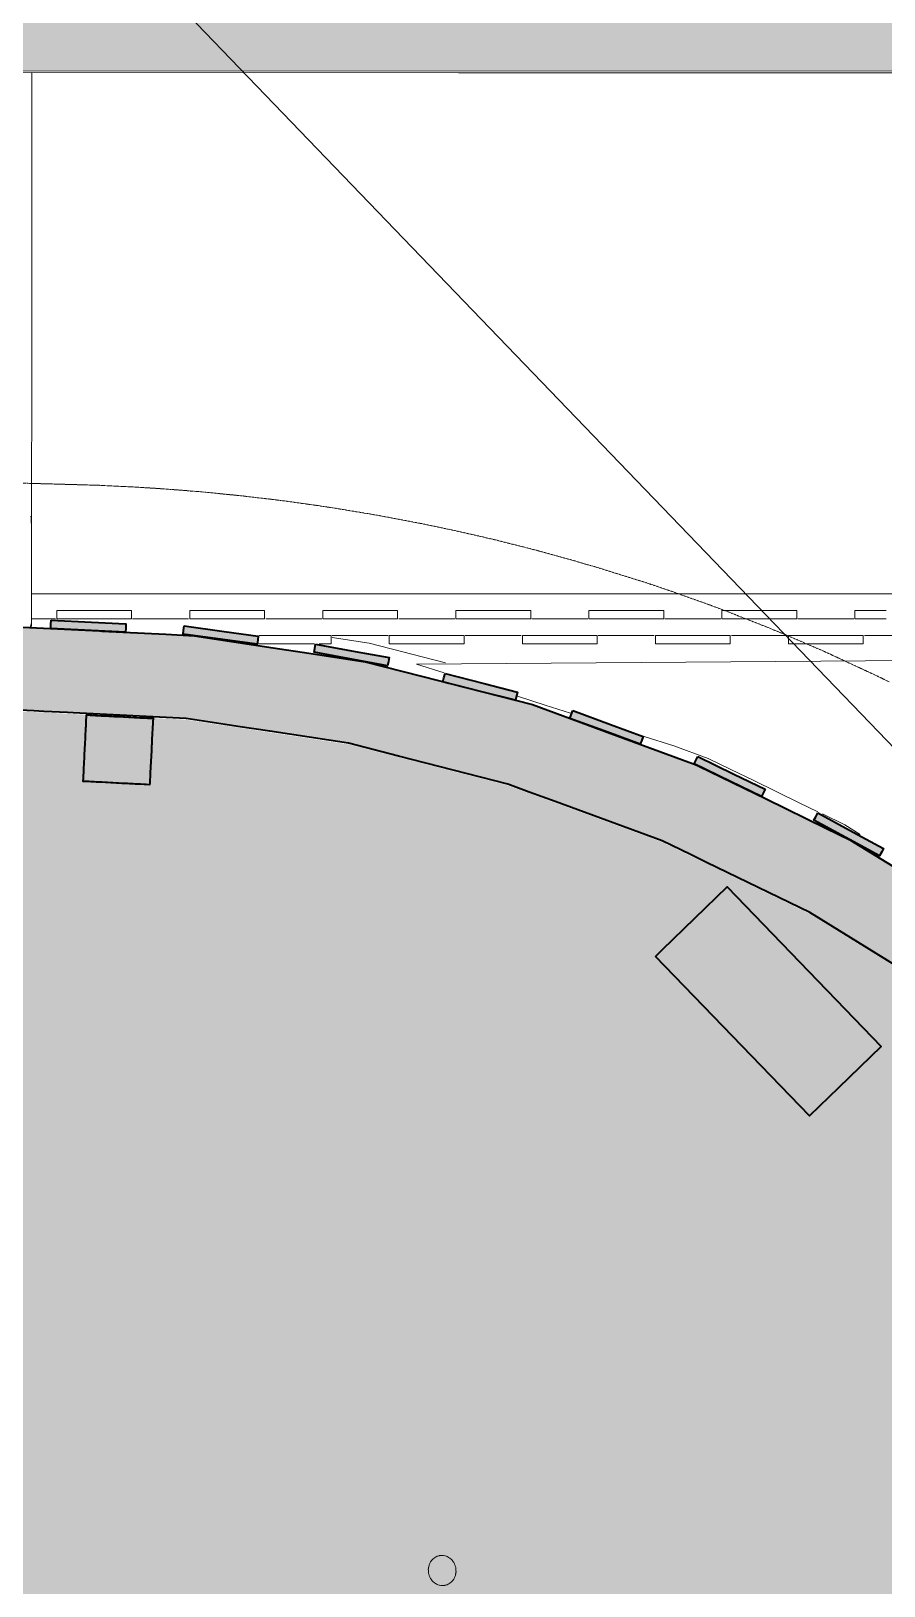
# Model space of a CAD drawing. Header units: millimetres. Extents: x -100577 to 287200, y -212120 to 238461.
# Drawn here: x 61697 to 63235, y 54176 to 56981 of the extents above; entities that cross this region are included whole.
import ezdxf

# ---------------------------------------------------------------- set-up
doc = ezdxf.new("R2010")
doc.units = ezdxf.units.MM
doc.linetypes.add('PHANTOM', pattern=[6.35, 3.175, -0.635, 0.635, -0.635, 0.635, -0.635])
for name, color, linetype, lineweight in [('01_切断（構造・壁）', 7, 'Continuous', 35), ('02_切断（家具）', 8, 'Continuous', 18), ('06_部屋の色', 8, 'Continuous', 0), ('10_見えがかり', 7, 'Continuous', 13), ('20_上部（屋根の外形・梁）', 8, 'PHANTOM', 9), ('30_敷地・外構', 8, 'Continuous', 9), ('50_寸法', 3, 'Continuous', 9)]:
    doc.layers.add(name, color=color, linetype=linetype, lineweight=lineweight)

msp = doc.modelspace()

# ---------------------------------------------------------------- hatches: boundary and pattern name
at = {"layer": '01_切断（構造・壁）'}
for points in [[(63553.2, 55271.1), (63681.7, 55172.7), (63686.4, 55169.1), (63712.7, 55144.4), (63844.8, 55020.4), (63913.4, 54955.9), (64368.6, 54483.3), (64945.6, 53884.2), (64974.5, 53854.1), (65033.2, 53793.2), (65403, 53409.2), (66765, 51994.9), (66833.8, 51923.5), (67049.1, 51699.9), (67258.3, 51482.7), (67259, 51481.9), (67259.4, 51481.5), (67308, 51431.1), (67308, 51431.1), (67308, 51431.1), (67313.1, 51425.8), (67373.9, 51362.7), (67437.6, 51296.5), (67437.6, 51296.5), (67444.8, 51289.1), (68301.2, 52101.8), (68855.9, 52628.2), (69055.2, 52817.4), (69542.1, 53279.4), (69624.5, 53357.6), (69691.5, 53419.4), (69707.9, 53434.5), (70717.6, 54365), (70960, 54588.4), (70962.5, 54590.7), (70965.9, 54593.9), (71564.8, 55145.8), (71834.2, 55394.1), (71874.1, 55350.7), (71935.9, 55283.8), (71548.5, 54926.8), (71067.9, 54483.9), (71061.9, 54478.3), (71061.9, 54478.3), (71061.9, 54478.3), (69809.7, 53324.4), (69793.5, 53309.4), (69726.9, 53248.1), (69690.8, 53213.8), (69645.1, 53170.4), (68959, 52519.3), (68602.8, 52181.3), (68404.6, 51993.2), (67548.8, 51181), (66968.7, 50614.1), (66704.9, 50356.3), (66553.8, 50208.7), (65401.1, 49082.2), (65286.2, 48966.6), (65213.2, 48893.2), (65162.6, 48842.3), (65119.3, 48798.7), (65111.9, 48806.1), (65048.4, 48869.2), (65013, 48904.4), (65107.1, 48999.2), (65206, 49098.7), (65295.4, 49188.7), (66534.5, 50399.5), (66600.2, 50463.7), (67337.5, 51184.2), (67205.2, 51321.6), (67057.4, 51475.1), (66956.7, 51579.6), (66896.3, 51521), (66884.3, 51509.3), (66848.1, 51474.1), (66773.7, 51551.2), (66743.9, 51582), (66775, 51612.2), (66829.7, 51665.4), (66834.3, 51669.9), (66852.6, 51687.7), (66618.8, 51930.5), (66618.4, 51930.9), (65093.8, 53514), (65092.1, 53515.8), (64368.4, 54267.2), (64261.4, 54378.4), (63970.1, 54680.8), (63808, 54849.1), (63674, 54974.9), (63607.9, 55037), (63589.2, 55054.6), (63420.8, 55183.5), (63353.9, 55234.8), (63175.7, 55344.8), (63101.7, 55390.4), (62915.5, 55481), (62886.7, 55495), (62835.2, 55520), (62642.6, 55590.7), (62595.6, 55608), (62557, 55622.2), (62359.9, 55672.8), (62269.9, 55695.9), (62127.5, 55717.5), (62070, 55726.3), (62047.5, 55729.7), (61976.9, 55740.4), (61773.1, 55750.7), (61762.6, 55751.3), (61719.9, 55753.4), (61702.2, 55754.3), (61677.1, 55755.6), (61584.3, 55755.6), (61545.1, 55755.6), (61519.7, 55755.6), (61505, 55755.6), (60671.2, 55755.7), (60650.6, 55755.7), (59535.7, 55755.9), (59459.2, 55755.9), (59287.5, 55755.9), (59145.4, 55755.9), (58471.8, 55756), (58471.8, 55756), (58471.8, 55756), (58471.9, 55906), (60076.4, 55905.8), (60652, 55905.7), (61325.1, 55905.6), (61506.3, 55905.6), (61508.7, 55905.6), (61547, 55905.6), (61639.3, 55905.6), (61680.9, 55905.6), (61681.9, 55905.5), (61681.9, 55905.5), (61820.8, 55898.5), (61824.5, 55898.3), (61940.2, 55892.5), (61992, 55889.9), (62134.1, 55868.3), (62198.1, 55858.5), (62299.9, 55843.1), (62434.2, 55808.6), (62439.1, 55807.3), (62450.9, 55804.3), (62601.6, 55765.6), (62684.5, 55735.1), (62736.5, 55716), (62890.1, 55659.6), (62893.9, 55658.2), (62893.9, 55658.2), (62893.9, 55658.2), (62901.6, 55654.5), (63023.2, 55595.4), (63130.8, 55543), (63174.1, 55522), (63296.4, 55446.5), (63439.1, 55358.5), (63486.3, 55322.3)], [(61733.4, 55917.9), (61806, 55914.3), (61868.3, 55911.1), (61867.9, 55904.2), (61867.5, 55896.2), (61805.3, 55899.3), (61732.7, 55903), (61733, 55909.9)], [(61973.2, 55907.6), (62045.2, 55897.8), (62107, 55889.4), (62106, 55882.5), (62104.9, 55874.5), (62043.2, 55882.9), (61971.2, 55892.7), (61972.1, 55899.6)], [(62210.3, 55874.8), (62281.8, 55861.6), (62343, 55850.4), (62341.8, 55843.6), (62340.3, 55835.6), (62279, 55846.9), (62207.5, 55860), (62208.8, 55866.8)], [(62443.8, 55821.6), (62514.2, 55803.5), (62574.6, 55788), (62572.9, 55781.3), (62570.9, 55773.5), (62510.5, 55789), (62440.1, 55807), (62441.8, 55813.7)], [(61907.1, 55741.5), (61913.5, 55741.1), (61917.1, 55741), (61916.8, 55734.5), (61916.6, 55731), (61916.2, 55724.5), (61916.1, 55721), (61915.7, 55714.6), (61915.6, 55711), (61915.2, 55704.6), (61915.1, 55701), (61914.7, 55694.6), (61914.6, 55691), (61914.2, 55684.6), (61914.1, 55681), (61913.7, 55674.6), (61913.5, 55671.1), (61913.2, 55664.6), (61913, 55661.1), (61912.7, 55654.6), (61912.5, 55651.1), (61912.2, 55644.6), (61912, 55641.1), (61911.7, 55634.7), (61911.5, 55631.1), (61911.2, 55624.7), (61911, 55621.1), (61904.6, 55621.4), (61901, 55621.6), (61894.6, 55621.9), (61891.1, 55622.1), (61884.6, 55622.4), (61881.1, 55622.6), (61874.6, 55623), (61871.1, 55623.1), (61864.6, 55623.5), (61861.1, 55623.6), (61854.7, 55624), (61851.1, 55624.1), (61844.7, 55624.5), (61841.1, 55624.6), (61834.7, 55625), (61831.1, 55625.1), (61824.7, 55625.5), (61821.1, 55625.6), (61814.7, 55626), (61811.2, 55626.2), (61804.7, 55626.5), (61801.2, 55626.7), (61794.7, 55627), (61791.2, 55627.2), (61791.5, 55633.6), (61791.7, 55637.1), (61792, 55643.6), (61792.2, 55647.1), (61792.5, 55653.6), (61792.7, 55657.1), (61793, 55663.6), (61793.2, 55667.1), (61793.5, 55673.5), (61793.7, 55677.1), (61794, 55683.5), (61794.2, 55687.1), (61794.5, 55693.5), (61794.7, 55697.1), (61795, 55703.5), (61795.2, 55707.1), (61795.5, 55713.5), (61795.7, 55717), (61796, 55723.5), (61796.2, 55727), (61796.5, 55733.5), (61796.7, 55737), (61797, 55743.5), (61797.2, 55747), (61803.7, 55746.7), (61807.2, 55746.5), (61813.6, 55746.2), (61817.2, 55746), (61823.6, 55745.7), (61827.2, 55745.5), (61833.6, 55745.2), (61837.2, 55745), (61843.6, 55744.7), (61847.2, 55744.5), (61853.6, 55744.2), (61857.2, 55744), (61863.6, 55743.7), (61867.1, 55743.5), (61873.6, 55743.2), (61877.1, 55743), (61883.6, 55742.7), (61887.1, 55742.5), (61893.5, 55742.1), (61897.1, 55742), (61903.5, 55741.6)], [(62674.2, 55754.9), (62742.5, 55729.8), (62801, 55708.3), (62798.6, 55701.8), (62795.8, 55694.2), (62737.3, 55715.7), (62669.1, 55740.8), (62671.5, 55747.3)], [(62899.6, 55672.1), (62965, 55640.4), (63021.1, 55613.2), (63018.1, 55606.9), (63014.6, 55599.7), (62958.5, 55626.9), (62893.1, 55658.6), (62896.1, 55664.8)], [(63116.4, 55570.5), (63180.3, 55535.7), (63235, 55506), (63231.7, 55499.9), (63227.8, 55492.8), (63173.1, 55522.6), (63109.2, 55557.3), (63112.5, 55563.4)], [(62823.3, 55311.5), (62836, 55323.9), (62952.7, 55436.7), (63230.8, 55149), (63153.4, 55074.1), (63101.5, 55023.9)]]:
    msp.add_hatch(color=7, dxfattribs=at).paths.add_polyline_path(points)
at = {"layer": '02_切断（家具）'}
msp.add_hatch(color=8, dxfattribs=at).paths.add_polyline_path([(62424.9, 54181.2), (62424.3, 54181.7), (62422.5, 54183.2), (62421.9, 54183.8), (62420.3, 54185.6), (62419.8, 54186.3), (62418.3, 54188.3), (62417.8, 54189), (62416.6, 54191.3), (62416.2, 54192.2), (62415.2, 54194.7), (62414.9, 54195.6), (62414.2, 54198.3), (62414.1, 54199.2), (62413.7, 54202), (62413.7, 54202.9), (62413.6, 54205.7), (62413.7, 54206.6), (62414.1, 54209.4), (62414.3, 54210.3), (62414.9, 54212.9), (62415.2, 54213.7), (62416.2, 54216.2), (62416.5, 54216.9), (62417.7, 54219.1), (62418.2, 54219.7), (62419.5, 54221.7), (62420, 54222.2), (62421.6, 54224), (62422.2, 54224.5), (62424, 54226.1), (62424.7, 54226.5), (62426.8, 54227.9), (62427.6, 54228.2), (62429.9, 54229.3), (62430.7, 54229.5), (62433.2, 54230.3), (62434, 54230.4), (62436.6, 54230.8), (62437.4, 54230.7), (62440, 54230.7), (62440.8, 54230.6), (62443.4, 54230.2), (62444.2, 54229.9), (62446.6, 54229.2), (62447.4, 54228.8), (62449.7, 54227.7), (62450.3, 54227.3), (62452.4, 54226), (62453, 54225.5), (62454.8, 54223.9), (62455.4, 54223.4), (62457, 54221.6), (62457.5, 54220.9), (62459, 54218.9), (62459.4, 54218.1), (62460.7, 54215.8), (62461.1, 54215), (62462.1, 54212.5), (62462.3, 54211.6), (62463.1, 54208.9), (62463.2, 54208), (62463.6, 54205.2), (62463.6, 54204.2), (62463.7, 54201.4), (62463.5, 54200.5), (62463.2, 54197.8), (62463, 54196.9), (62462.4, 54194.3), (62462.1, 54193.4), (62461.1, 54191), (62460.7, 54190.3), (62459.6, 54188.1), (62459.1, 54187.4), (62457.8, 54185.5), (62457.2, 54184.9), (62455.7, 54183.2), (62455.1, 54182.7), (62453.2, 54181.1), (62452.5, 54180.6), (62450.5, 54179.3), (62449.7, 54178.9), (62447.4, 54177.9), (62446.6, 54177.6), (62444.1, 54176.9), (62443.3, 54176.8), (62440.7, 54176.4), (62439.8, 54176.4), (62437.3, 54176.5), (62436.4, 54176.6), (62433.9, 54177), (62433.1, 54177.3), (62430.6, 54178), (62429.9, 54178.4), (62427.6, 54179.4), (62426.9, 54179.9), (62424.9, 54181.2)])
at = {"layer": '06_部屋の色', "true_color": 0xf6e3a4}
h = msp.add_hatch(color=8, dxfattribs=at)
h.paths.add_polyline_path([(44177.4, 42081.2), (44516.1, 42484.9), (44856, 42887.9), (43127.9, 44348.7), (46290.4, 48988.5), (46486.8, 49276.7), (46378.3, 49373.6), (46372.4, 49378.8), (46552.4, 49642.9), (46666.6, 49540.6), (46851.1, 49811.2), (46742.8, 49908.5), (46737, 49913.7), (46917.2, 50178), (47031.1, 50075.3), (47065.3, 50125.4), (47096.3, 50171), (48311.4, 51953.7), (48204.1, 52052.4), (48198.3, 52057.7), (48379.1, 52322.9), (48484.7, 52225.4), (48492, 52218.7), (48677.3, 52490.5), (48570.2, 52589.5), (48564.4, 52594.8), (48745.3, 52860.2), (48858, 52755.7), (48877.7, 52784.5), (49516.4, 53721.7), (49545.5, 53764.2), (49641.3, 53895.5), (49655.2, 53914.6), (49660, 53920.3), (49764.5, 54045.6), (49774.9, 54058.2), (49843.4, 54136.5), (49845.5, 54138.9), (49907.4, 54248.7), (49909.2, 54251.8), (49909.2, 54251.9), (49911.5, 54255.5), (50062, 54494.7), (50064.5, 54498), (50235.1, 54718.9), (50238, 54721.9), (50429, 54925.4), (50432.2, 54928.2), (50641.8, 55112.4), (50645.2, 55114.8), (50871.6, 55278.1), (50873.4, 55279.1), (51080.1, 55399.8), (51116.2, 55420.9), (51333.5, 55521.2), (51373.4, 55539.6), (51599.3, 55618.6), (51640.8, 55633.1), (51873.2, 55690), (51915.9, 55700.5), (52152.7, 55734.8), (52195.5, 55741), (52196.3, 55741.1), (52200.5, 55741.3), (52482.9, 55754.9), (52538.6, 55754.9), (54873.8, 55754.5), (54873.9, 55903), (54873.9, 55906.5), (58469.9, 55906), (58469.8, 55759.5), (58469.8, 55754), (58509.8, 55754), (58521.4, 55754), (61629.2, 55753.6), (61669.1, 55753.6), (61671, 55753.6), (61677.1, 55753.6), (61679, 55753.5), (61681, 55753.4), (61681.5, 55753.3), (61976.7, 55738.5), (61981, 55737.8), (62269.5, 55693.9), (62273.6, 55692.9), (62556.4, 55620.2), (62560.3, 55618.8), (62834.4, 55518.2), (62838, 55516.4), (63100.7, 55388.7), (63104.1, 55386.6), (63352.8, 55233.1), (63355.8, 55230.8), (63587.9, 55053.1), (63588.7, 55052.3), (63800.4, 54853.6), (63806.6, 54847.7), (63827.7, 54825.8), (63832.7, 54820.5), (63876.8, 54774.8), (64047.5, 54597.6), (66483.2, 52068.4), (66802.3, 51737.1), (66836.9, 51701.1), (66849.8, 51687.7), (66847.6, 51685.6), (66741.1, 51582.1), (66843.2, 51476.3), (66846.7, 51472.7), (66760.5, 51389), (66251.5, 50899.2), (66199.2, 50847.7), (66099.9, 50949.6), (66093.1, 50956.5), (66089.5, 50953), (66089.4, 50952.8), (66088.7, 50952.1), (66085.5, 50949), (65798.8, 50666.6), (65457.1, 50334.7), (65455.7, 50333.3), (65449.7, 50327.5), (64959, 49839.6), (64948.4, 49829), (64514.9, 49402), (64619.1, 49297.4), (64622.1, 49294.3), (64558.2, 49231.4), (64209.6, 48880), (63858.6, 48530.9), (63374.6, 48038.3), (63209.4, 47871.8), (63101.2, 47978.5), (62757.4, 47631.8), (62751.2, 47625.4), (62569.8, 47438.2), (62674.8, 47335.4), (62678.4, 47331.9), (62526.4, 47175.2), (62186.8, 46829.4), (61698.6, 46321.1), (61217.9, 45825.1), (60870.4, 45458.4), (60798.3, 45383.3), (60693.2, 45483.3), (60688.2, 45488.1), (60476.6, 45267.7), (60583.2, 45166.4), (60586.9, 45163), (60534.7, 45108.7), (60052.5, 44594.7), (59577.6, 44093.2), (59351.3, 43848.7), (59245.2, 43947.7), (59240.1, 43952.5), (59127.1, 43830.4), (59123.3, 43826.3), (58798.2, 43479.6), (58793.4, 43474.5), (58791.1, 43472.1), (58786.7, 43467.3), (58785.4, 43465.8), (58328.3, 42967.2), (58324.2, 42962.6), (57843.8, 42443.3), (57833.4, 42432.1), (57526.4, 42092.4), (57519.7, 42085.1), (57178.2, 41712.2), (56717.9, 41198.3), (56709.1, 41188.4), (56708.9, 41188.2), (56707.9, 41187.1), (56250, 40680.5), (56244.5, 40674.4), (55927.7, 40316), (55923, 40310.6), (55590.5, 39939.1), (55585.5, 39933.5), (55128.5, 39411.1), (55121.6, 39403.3), (54664.1, 38885.3), (54492.8, 38686.8), (54605.6, 38588.5), (54607.4, 38587), (54461.8, 38418.2), (54129.2, 38037.8), (53671.3, 37502), (53220.2, 36979.1), (52907.7, 36608.5), (52646.1, 36302.3), (51656.5, 37138.8), (51347.2, 37400.2), (51845.2, 37987.1), (52358.5, 38587.4), (52860.8, 39170.5), (53365.4, 39751.7), (50500.3, 42248), (49986.6, 41656.2), (49475, 41062.4), (48965.7, 40466.8), (48445.3, 39853.7), (48405.3, 39806.3), (50696.8, 37870.2), (50245.1, 37333.6), (49756.1, 36748.6), (49431.2, 36357.7), (48949, 35773.6), (48946.5, 35772), (48943.2, 35772.2), (43003.2, 40658.3), (43001.4, 40661.7), (43002.5, 40665.4), (43671, 41474)])
h.paths.add_polyline_path([(59417.2, 48399.8), (59346.9, 48477.5), (59271.8, 48550.4), (59192, 48618.2), (59108, 48680.7), (59020, 48737.5), (58928.6, 48788.5), (58834, 48833.3), (58736.6, 48871.9), (58637, 48904.1), (58535.4, 48929.6), (58432.5, 48948.5), (58328.5, 48960.5), (58223.9, 48965.8), (58119.2, 48964.2), (58014.9, 48955.8), (57911.3, 48940.5), (57808.9, 48918.5), (57708.2, 48889.9), (57609.6, 48854.7), (57513.5, 48813.2), (57420.3, 48765.4), (57330.4, 48711.7), (57244.3, 48652.2), (57162.2, 48587.2), (57084.5, 48517), (57011.6, 48441.8), (56943.8, 48362.1), (56881.3, 48278), (56824.5, 48190.1), (56773.6, 48098.7), (56728.7, 48004), (56690.1, 47906.7), (56658, 47807.1), (56632.4, 47705.5), (56613.6, 47602.6), (56601.5, 47498.5), (56596.2, 47393.9), (56597.8, 47289.3), (56606.3, 47184.9), (56621.5, 47081.3), (56643.5, 46978.9), (56672.1, 46878.3), (56707.3, 46779.6), (56748.9, 46683.5), (56796.6, 46590.4), (56850.3, 46500.5), (56909.8, 46414.3), (56974.8, 46332.3), (57045, 46254.6), (57120.2, 46181.7), (57199.9, 46113.9), (57284, 46051.4), (57371.9, 45994.6), (57463.4, 45943.6), (57558, 45898.7), (57655.3, 45860.2), (57754.9, 45828), (57856.5, 45802.5), (57959.5, 45783.6), (58063.5, 45771.5), (58168.1, 45766.3), (58272.8, 45767.9), (58377.1, 45776.3), (58480.7, 45791.6), (58583, 45813.6), (58683.7, 45842.2), (58782.4, 45877.4), (58878.5, 45918.9), (58971.7, 45966.6), (59061.5, 46020.4), (59147.7, 46079.9), (59229.8, 46144.9), (59307.4, 46215.1), (59380.3, 46290.2), (59448.1, 46370), (59510.6, 46454.1), (59567.4, 46542), (59618.4, 46633.4), (59663.3, 46728.1), (59701.9, 46825.4), (59734, 46925), (59759.5, 47026.6), (59778.4, 47129.5), (59790.5, 47233.5), (59795.7, 47338.1), (59794.1, 47442.8), (59785.7, 47547.1), (59770.4, 47650.8), (59748.4, 47753.1), (59719.8, 47853.8), (59684.6, 47952.5), (59643.1, 48048.6), (59595.4, 48141.7), (59541.6, 48231.6), (59482.1, 48317.8)], flags=0)
at = {"layer": '30_敷地・外構'}
msp.add_hatch(color=8, dxfattribs=at).paths.add_polyline_path([(203769.5, 214442.2), (243429.9, 177722.4), (287200.4, 133010.5), (281793.1, -51921.2), (240885.5, -149400.6), (236609.7, -153248.5), (133667.7, -201676.7), (129226.2, -203199.9), (92493.3, -208828.8), (80788.6, -210334.9), (60527.7, -212120.5), (29239.6, -207578.6), (4133.8, -203331.5), (-18461.2, -198214.2), (-25999.5, -196278.4), (-94563.8, -156949.3), (-100576.7, -152008.9), (-15558.2, -27276.9), (128293.3, -27285.8), (128295.1, 900.2), (83295.1, 903), (83298.1, 56905.6), (50292.3, 56910.4), (20297, 12903.7), (20297.7, 906.9), (3652.8, 907.9), (165570.8, 238460.5)])
h = msp.add_hatch(color=8, dxfattribs=at)
h.paths.add_polyline_path([(70281.8, 69207.8), (73677.5, 71131.7), (76317.4, 70450.3), (93200.2, 82501.8), (103770.8, 90730.6), (105767.7, 92615), (106777, 92003.9), (118469.6, 107201.5), (129043.6, 119707.7), (151078.7, 145305.3), (166376.8, 164634), (171338.8, 170679.3), (187221.6, 191433.9), (198287.1, 205505.8), (198077.8, 207155.4), (198176.7, 210842.5), (200714.4, 210456.7), (204131.2, 206946.8), (209555.7, 200562), (211125.9, 198648.5), (212482.5, 197237.2), (214840.2, 195221.2), (221884.4, 189362.5), (224837.6, 186553.4), (231278.8, 180241.4), (233222.4, 178925.4), (234262.7, 178289.6), (238252.8, 175499.1), (239941, 174138.4), (238463.9, 171833.7), (214169.7, 143331.8), (209158, 139970.9), (184287.9, 106391.7), (183978.8, 101792.3), (187006.4, 98885.9), (183025.8, 93881.7), (165710.5, 106977.9), (169773.7, 111251.6), (174631.2, 107898.8), (178916.9, 108657.7), (203772.1, 141800.6), (210006.1, 145862.8), (226838.7, 165530.3), (229045.1, 168159.5), (228926.8, 173574.7), (225566, 172051.7), (219062, 168983.4), (203917.8, 160610.9), (202180.3, 160000.3), (200038.9, 159685.2), (197646.8, 159569.2), (191232.4, 159713.7), (183101.3, 159306.8), (180096, 159014.2), (168070.4, 160234.9), (162297.1, 151659), (173068.1, 147576.7), (172195.8, 145262.2), (160705.7, 149610.5), (132461.2, 116785.1), (121949.3, 104357), (112882.8, 92798.2), (110861.5, 90176.8), (104210.4, 83405.4), (97491.3, 77480.3), (91406.2, 72673.6), (81313, 65672.4), (81913.6, 64348.8), (188764.9, 67868.7), (246788.5, 67840.1), (246782.4, 63340.4), (205026.1, 63372.3), (201917.6, 60299.6), (196541.2, 60910.6), (193812.1, 63375.4), (188843, 63378.7), (126859.9, 61341.1), (83292.6, 59800.2), (83292.1, 56905.6), (50292.3, 56910.4), (20297, 12903.7), (20297, 12688.5), (15590.7, 3142.9), (14531.9, 521.6), (14417.8, -2475.5), (17720, -43184.1), (25175.2, -42918.5), (79835.2, -42007), (146150.7, -40578.9), (241235.5, -38178.8), (246311.2, -38102.7), (247627, -49076.9), (261713.2, -83458.2), (157801.7, -94080.4), (165058.9, -133727.2), (125695.1, -141051.4), (124858.5, -140143.1), (118887.5, -141940.9), (123034.3, -155932.7), (127770.8, -172228.3), (146551, -170016.7), (170292.1, -167511), (174821.9, -166335.5), (176248.1, -172157.3), (171364.9, -173432), (147215.1, -175970), (104092.5, -181701.7), (47870.9, -189957.7), (8834.5, -196640), (5104.1, -198423.7), (4305.2, -197393.1), (3768, -190337.6), (6822.6, -189843.8), (32763, -185393.7), (35342.7, -181411.3), (31434.2, -162225.7), (28768.7, -160898.3), (-9297.6, -166488.1), (-10932.9, -168206.2), (-6545.2, -190414.5), (-10493.4, -191063.3), (-16165.6, -162327.1), (-26790.2, -120042.4), (-7087.1, -114417.5), (18234.2, -108159), (19923.5, -105794.1), (14653.4, -79966.8), (13290.8, -79523.1), (-25792.5, -92480.8), (-55264.6, -101098.3), (-56830.6, -103919.1), (-41581.5, -164299.3), (-39301.9, -166240.5), (-28152.8, -163917.1), (-27140.8, -168806), (-41869.2, -171871.6), (-45676.2, -172875.7), (-47156.1, -168100.7), (-45926.7, -165398.6), (-61931.1, -102077.8), (-67560.2, -103569.8), (-63454.4, -97546.1), (-48680.2, -93970.1), (-27190.9, -87692.8), (-10339.7, -82620.1), (13576, -74692.3), (11129, -62712.5), (4851.7, -55163.2), (-7349.7, -55898.5), (-35297.5, -58584.6), (-37037.7, -58789.7), (-28960.4, -46939.4), (-8207.5, -44935.7), (7055.9, -44015.2), (3105.4, -3032.2), (840.6, -3217.9), (7522.9, 6585.8), (10187.5, 6878.3), (11706.4, 9732.8), (14901.5, 15113.4), (16646.9, 17889.1), (22187.6, 25269.1), (30756.1, 36198.6), (31077.5, 37245.9), (31975.8, 38563.7), (31567.5, 38842), (31588.6, 38910.6), (30327, 40042.1), (49726.1, 68502.9)])
h.paths.add_polyline_path([(249686.5, -79169.6), (252259.2, -74874.4), (242638.1, -51401.1), (239775.7, -49213.7), (181560.6, -50672.4), (180361.5, -51600.4), (186760.2, -82836), (189879.9, -85279.1)], flags=0)
h.paths.add_polyline_path([(122432.1, -172857.2), (117492, -157794.3), (113402.4, -143592.4), (102608.5, -146842.3), (107948.6, -173032.7), (109906.3, -174334.1)], flags=0)
h.paths.add_polyline_path([(102996.6, -140548.1), (124602.2, -135154.1), (156696.1, -129184.4), (157833, -127530), (155666.1, -115696.7), (153986.3, -115089.9), (100253.9, -125531.9), (98537.9, -126917.3), (100981.6, -138868.5)], flags=0)
h.paths.add_polyline_path([(181053.6, -86178), (182290.1, -83401.5), (175965.9, -52507), (173537.3, -50882.1), (151095.8, -51446.1), (149631.6, -53415.5), (155735.4, -84812.1), (159727.9, -88358.6)], flags=0)
h.paths.add_polyline_path([(99494.3, -121610.6), (153219.1, -111162.3), (154578.8, -109774.6), (152277.1, -97194.9), (149896.3, -96119.8), (96586.6, -107524.3), (94891.3, -109028.4), (97241.7, -120535.1)], flags=0)
h.paths.add_polyline_path([(75896.9, -176990.2), (78241.8, -179443.5), (101889, -175966.4), (103551.3, -173924.8), (87363.8, -94627.4), (84319.8, -93101.1), (61964.6, -97605.5), (60072.8, -99694.4), (67162.3, -133433.2)], flags=0)
h.paths.add_polyline_path([(95750.4, -103618.9), (148859.4, -92258.5), (150733.9, -89644.7), (148254.3, -79377.5), (145045.1, -77400.2), (93521.8, -88309.4), (91195.7, -90896.2), (93506.5, -102243.3)], flags=0)
h.paths.add_polyline_path([(43382.8, -180823.1), (48031.7, -183881.9), (70055.1, -180646.6), (71981.9, -177742.1), (63245.7, -134234.7), (56561.5, -102428.6), (52408.1, -99533.9), (29809, -104087.4), (28183.3, -106324.1)], flags=0)
h.paths.add_polyline_path([(89321.7, -81754.1), (91291.1, -82655.5), (145232, -71228.9), (146664.1, -69541), (143754.5, -54561.9), (140927.6, -51686.8), (84918.2, -52894.1), (83660.4, -53992.7)], flags=0)
h.paths.add_polyline_path([(26104.8, -96137.2), (28626.9, -98207.3), (83131.5, -87228.8), (85408.9, -85024.9), (82982.7, -73164.2), (80491.6, -71617.5), (25091, -79979.4), (23284.3, -82315)], flags=0)
h.paths.add_polyline_path([(8662.3, -116696.7), (16955.9, -155943.6), (19718.1, -157181.6), (28042.5, -155955.5), (29652, -153514.1), (21590.4, -113992.6), (19195.1, -112036.1), (11433.2, -113952.7)], flags=0)
h.paths.add_polyline_path([(-14901.1, -146868.3), (-13246.6, -153270), (-11595.5, -160014.5), (-10030.9, -161553.2), (11082.9, -158450), (13057.8, -154408.2), (5242.1, -117420.3), (2042.8, -116282), (-6056.4, -118286.7), (-18134.3, -121726.9), (-20359.4, -125135)], flags=0)
h.paths.add_polyline_path([(21655.5, -74325.8), (23826.9, -76129.8), (79893, -67670.8), (81368.1, -65237.5), (79190.5, -54559.2), (77563.5, -53034.8), (26041.5, -53901.6), (19126.3, -61936.4)], flags=0)
h.paths.add_polyline_path([(189980.9, 189290.1), (174073.1, 168504.1), (169859.1, 162049), (180101.3, 161022.9), (182960.3, 161291.7), (191203.4, 161711.3), (197625.7, 161560.6), (199848, 161671.4), (201703.1, 161946.9), (203092.1, 162439.7), (218116.6, 170741.8), (225532, 174554.4), (228861.8, 176201.2), (228827.8, 177751.9), (222409.3, 184045.9), (219560.9, 186746.1), (212587, 192548.9), (210073, 194689.2), (208505.3, 196332.2), (206877.2, 198317.3), (203662.6, 202101.3), (200069.2, 202133.5)], flags=0)
h.paths.add_polyline_path([(11098.7, -3879.5), (11053.3, -3474.8), (10631.2, -2734.1), (9456.7, -2857.9), (9312.6, -4172.2), (12771.6, -42208.1), (13096.5, -42585.8), (13413.3, -42769.7), (14294.3, -42685.8), (14446.4, -42063.9)], flags=0)

# ---------------------------------------------------------------- linework, layer by layer
at = {"layer": '01_切断（構造・壁）'}
for points in [[(61681.9, 55905.5), (61820.8, 55898.5), (61824.5, 55898.3), (61940.2, 55892.5), (61992, 55889.9), (62134.1, 55868.3), (62198.1, 55858.5), (62299.9, 55843.1), (62434.2, 55808.6), (62439.1, 55807.3), (62450.9, 55804.3), (62601.6, 55765.6), (62684.5, 55735.1), (62736.5, 55716), (62890.1, 55659.6), (62893.9, 55658.2), (62893.9, 55658.2), (62893.9, 55658.2), (62901.6, 55654.5), (63023.2, 55595.4), (63130.8, 55543), (63174.1, 55522), (63296.4, 55446.5)], [(61733.4, 55917.9), (61806, 55914.3), (61868.3, 55911.1), (61867.9, 55904.2), (61867.5, 55896.2), (61805.3, 55899.3), (61732.7, 55903), (61733, 55909.9), (61733.4, 55917.9)], [(61973.2, 55907.6), (62045.2, 55897.8), (62107, 55889.4), (62106, 55882.5), (62104.9, 55874.5), (62043.2, 55882.9), (61971.2, 55892.7), (61972.1, 55899.6), (61973.2, 55907.6)], [(62210.3, 55874.8), (62281.8, 55861.6), (62343, 55850.4), (62341.8, 55843.6), (62340.3, 55835.6), (62279, 55846.9), (62207.5, 55860), (62208.8, 55866.8), (62210.3, 55874.8)], [(62443.8, 55821.6), (62514.2, 55803.5), (62574.6, 55788), (62572.9, 55781.3), (62570.9, 55773.5), (62510.5, 55789), (62440.1, 55807), (62441.8, 55813.7), (62443.8, 55821.6)], [(63353.9, 55234.8), (63175.7, 55344.8), (63101.7, 55390.4), (62915.5, 55481), (62886.7, 55495), (62835.2, 55520), (62642.6, 55590.7), (62595.6, 55608), (62557, 55622.2), (62359.9, 55672.8), (62269.9, 55695.9), (62127.5, 55717.5), (62070, 55726.3), (62047.5, 55729.7), (61976.9, 55740.4), (61773.1, 55750.7), (61762.6, 55751.3), (61719.9, 55753.4), (61702.2, 55754.3), (61677.1, 55755.6)], [(61907.1, 55741.5), (61913.5, 55741.1), (61917.1, 55741), (61916.8, 55734.5), (61916.6, 55731), (61916.2, 55724.5), (61916.1, 55721), (61915.7, 55714.6), (61915.6, 55711), (61915.2, 55704.6), (61915.1, 55701), (61914.7, 55694.6), (61914.6, 55691), (61914.2, 55684.6), (61914.1, 55681), (61913.7, 55674.6), (61913.5, 55671.1), (61913.2, 55664.6), (61913, 55661.1), (61912.7, 55654.6), (61912.5, 55651.1), (61912.2, 55644.6), (61912, 55641.1), (61911.7, 55634.7), (61911.5, 55631.1), (61911.2, 55624.7), (61911, 55621.1), (61904.6, 55621.4), (61901, 55621.6), (61894.6, 55621.9), (61891.1, 55622.1), (61884.6, 55622.4), (61881.1, 55622.6), (61874.6, 55623), (61871.1, 55623.1), (61864.6, 55623.5), (61861.1, 55623.6), (61854.7, 55624), (61851.1, 55624.1), (61844.7, 55624.5), (61841.1, 55624.6), (61834.7, 55625), (61831.1, 55625.1), (61824.7, 55625.5), (61821.1, 55625.6), (61814.7, 55626), (61811.2, 55626.2), (61804.7, 55626.5), (61801.2, 55626.7), (61794.7, 55627), (61791.2, 55627.2), (61791.5, 55633.6), (61791.7, 55637.1), (61792, 55643.6), (61792.2, 55647.1), (61792.5, 55653.6), (61792.7, 55657.1), (61793, 55663.6), (61793.2, 55667.1), (61793.5, 55673.5), (61793.7, 55677.1), (61794, 55683.5), (61794.2, 55687.1), (61794.5, 55693.5), (61794.7, 55697.1), (61795, 55703.5), (61795.2, 55707.1), (61795.5, 55713.5), (61795.7, 55717), (61796, 55723.5), (61796.2, 55727), (61796.5, 55733.5), (61796.7, 55737), (61797, 55743.5), (61797.2, 55747), (61803.7, 55746.7), (61807.2, 55746.5), (61813.6, 55746.2), (61817.2, 55746), (61823.6, 55745.7), (61827.2, 55745.5), (61833.6, 55745.2), (61837.2, 55745), (61843.6, 55744.7), (61847.2, 55744.5), (61853.6, 55744.2), (61857.2, 55744), (61863.6, 55743.7), (61867.1, 55743.5), (61873.6, 55743.2), (61877.1, 55743), (61883.6, 55742.7), (61887.1, 55742.5), (61893.5, 55742.1), (61897.1, 55742), (61903.5, 55741.6), (61907.1, 55741.5)], [(62674.2, 55754.9), (62742.5, 55729.8), (62801, 55708.3), (62798.6, 55701.8), (62795.8, 55694.2), (62737.3, 55715.7), (62669.1, 55740.8), (62671.5, 55747.3), (62674.2, 55754.9)], [(62899.6, 55672.1), (62965, 55640.4), (63021.1, 55613.2), (63018.1, 55606.9), (63014.6, 55599.7), (62958.5, 55626.9), (62893.1, 55658.6), (62896.1, 55664.8), (62899.6, 55672.1)], [(63116.4, 55570.5), (63180.3, 55535.7), (63235, 55506), (63231.7, 55499.9), (63227.8, 55492.8), (63173.1, 55522.6), (63109.2, 55557.3), (63112.5, 55563.4), (63116.4, 55570.5)], [(62823.3, 55311.5), (62836, 55323.9), (62952.7, 55436.7), (63230.8, 55149), (63153.4, 55074.1), (63101.5, 55023.9), (62823.3, 55311.5)]]:
    msp.add_lwpolyline(points, dxfattribs=at)
at = {"layer": '02_切断（家具）'}
msp.add_lwpolyline([(62424.9, 54181.2), (62424.3, 54181.7), (62422.5, 54183.2), (62421.9, 54183.8), (62420.3, 54185.6), (62419.8, 54186.3), (62418.3, 54188.3), (62417.8, 54189), (62416.6, 54191.3), (62416.2, 54192.2), (62415.2, 54194.7), (62414.9, 54195.6), (62414.2, 54198.3), (62414.1, 54199.2), (62413.7, 54202), (62413.7, 54202.9), (62413.6, 54205.7), (62413.7, 54206.6), (62414.1, 54209.4), (62414.3, 54210.3), (62414.9, 54212.9), (62415.2, 54213.7), (62416.2, 54216.2), (62416.5, 54216.9), (62417.7, 54219.1), (62418.2, 54219.7), (62419.5, 54221.7), (62420, 54222.2), (62421.6, 54224), (62422.2, 54224.5), (62424, 54226.1), (62424.7, 54226.5), (62426.8, 54227.9), (62427.6, 54228.2), (62429.9, 54229.3), (62430.7, 54229.5), (62433.2, 54230.3), (62434, 54230.4), (62436.6, 54230.8), (62437.4, 54230.7), (62440, 54230.7), (62440.8, 54230.6), (62443.4, 54230.2), (62444.2, 54229.9), (62446.6, 54229.2), (62447.4, 54228.8), (62449.7, 54227.7), (62450.3, 54227.3), (62452.4, 54226), (62453, 54225.5), (62454.8, 54223.9), (62455.4, 54223.4), (62457, 54221.6), (62457.5, 54220.9), (62459, 54218.9), (62459.4, 54218.1), (62460.7, 54215.8), (62461.1, 54215), (62462.1, 54212.5), (62462.3, 54211.6), (62463.1, 54208.9), (62463.2, 54208), (62463.6, 54205.2), (62463.6, 54204.2), (62463.7, 54201.4), (62463.5, 54200.5), (62463.2, 54197.8), (62463, 54196.9), (62462.4, 54194.3), (62462.1, 54193.4), (62461.1, 54191), (62460.7, 54190.3), (62459.6, 54188.1), (62459.1, 54187.4), (62457.8, 54185.5), (62457.2, 54184.9), (62455.7, 54183.2), (62455.1, 54182.7), (62453.2, 54181.1), (62452.5, 54180.6), (62450.5, 54179.3), (62449.7, 54178.9), (62447.4, 54177.9), (62446.6, 54177.6), (62444.1, 54176.9), (62443.3, 54176.8), (62440.7, 54176.4), (62439.8, 54176.4), (62437.3, 54176.5), (62436.4, 54176.6), (62433.9, 54177), (62433.1, 54177.3), (62430.6, 54178), (62429.9, 54178.4), (62427.6, 54179.4), (62426.9, 54179.9), (62424.9, 54181.2), (62424.9, 54181.2)], dxfattribs=at)
at = {"layer": '10_見えがかり'}
for points in [[(61698.2, 56279), (61698.2, 56357.4), (61698.2, 56514), (61698.2, 56670.7), (61698.2, 56749), (61698.2, 56827.4), (61698.2, 56905.7), (62467.9, 56905.6), (63237.5, 56905.5), (64007.2, 56905.4), (64776.8, 56905.3), (65546.4, 56905.1), (66316.1, 56905), (67085.7, 56904.9)], [(67085.6, 55964.9), (66315.9, 55965), (65546.3, 55965.1), (64776.7, 55965.3), (64007, 55965.4), (63237.4, 55965.5), (62467.7, 55965.6), (61698.1, 55965.7), (61698.1, 56200.7), (61698.2, 56279)], [(61743.3, 55920.7), (61743.3, 55923.2), (61743.3, 55924.4), (61743.3, 55925.7), (61743.3, 55926.9), (61743.3, 55928.2), (61743.3, 55929.4), (61743.3, 55930.7), (61743.3, 55931.9), (61743.3, 55933.2), (61743.3, 55934.4), (61743.3, 55935.7), (61754.6, 55935.7), (61765.8, 55935.7), (61777.1, 55935.7), (61788.3, 55935.7), (61799.6, 55935.7), (61810.8, 55935.7), (61833.3, 55935.7), (61844.6, 55935.7), (61855.8, 55935.7), (61867.1, 55935.7), (61878.3, 55935.7), (61878.3, 55934.4), (61878.3, 55931.9), (61878.3, 55928.2), (61878.3, 55926.9), (61878.3, 55925.7), (61878.3, 55923.2), (61878.3, 55921.9), (61878.3, 55920.7), (61867.1, 55920.7), (61855.8, 55920.7), (61810.8, 55920.7), (61799.6, 55920.7), (61788.3, 55920.7), (61777.1, 55920.7), (61754.6, 55920.7), (61743.3, 55920.7)], [(61983.3, 55920.7), (61983.3, 55924.4), (61983.3, 55925.7), (61983.3, 55926.9), (61983.3, 55928.2), (61983.3, 55933.2), (61983.3, 55934.4), (61983.3, 55935.7), (61994.6, 55935.7), (62005.8, 55935.7), (62017.1, 55935.7), (62028.3, 55935.7), (62039.6, 55935.7), (62050.8, 55935.7), (62062.1, 55935.7), (62084.6, 55935.6), (62095.8, 55935.6), (62107.1, 55935.6), (62118.3, 55935.6), (62118.3, 55934.4), (62118.3, 55930.6), (62118.3, 55929.4), (62118.3, 55928.1), (62118.3, 55925.6), (62118.3, 55924.4), (62118.3, 55923.1), (62118.3, 55921.9), (62118.3, 55920.6), (62107.1, 55920.6), (62095.8, 55920.6), (62084.6, 55920.6), (62062.1, 55920.7), (62050.8, 55920.7), (62028.3, 55920.7), (62017.1, 55920.7), (62005.8, 55920.7), (61994.6, 55920.7), (61983.3, 55920.7)], [(62223.3, 55929.4), (62223.3, 55930.6), (62223.3, 55931.9), (62223.3, 55933.1), (62223.3, 55934.4), (62223.3, 55935.6), (62234.6, 55935.6), (62245.8, 55935.6), (62257.1, 55935.6), (62268.3, 55935.6), (62290.8, 55935.6), (62313.3, 55935.6), (62324.6, 55935.6), (62335.8, 55935.6), (62347.1, 55935.6), (62358.3, 55935.6), (62358.3, 55934.4), (62358.3, 55931.9), (62358.3, 55930.6), (62358.3, 55929.4), (62358.3, 55926.9), (62358.3, 55925.6), (62358.3, 55924.4), (62358.3, 55923.1), (62358.3, 55921.9), (62358.3, 55920.6), (62347.1, 55920.6), (62335.8, 55920.6), (62324.6, 55920.6), (62313.3, 55920.6), (62290.8, 55920.6), (62279.6, 55920.6), (62245.8, 55920.6), (62234.6, 55920.6), (62223.3, 55920.6), (62223.3, 55921.9), (62223.3, 55923.1), (62223.3, 55924.4), (62223.3, 55925.6), (62223.3, 55926.9), (62223.3, 55929.4)], [(62463.3, 55928.1), (62463.3, 55929.3), (62463.3, 55931.8), (62463.3, 55933.1), (62463.3, 55935.6), (62474.6, 55935.6), (62497.1, 55935.6), (62508.3, 55935.6), (62530.8, 55935.6), (62542.1, 55935.6), (62553.3, 55935.6), (62564.6, 55935.6), (62575.8, 55935.6), (62587.1, 55935.6), (62598.3, 55935.6), (62598.3, 55934.3), (62598.3, 55930.6), (62598.3, 55929.3), (62598.3, 55928.1), (62598.3, 55925.6), (62598.3, 55924.3), (62598.3, 55921.8), (62598.3, 55920.6), (62575.8, 55920.6), (62564.6, 55920.6), (62530.8, 55920.6), (62519.6, 55920.6), (62508.3, 55920.6), (62497.1, 55920.6), (62485.8, 55920.6), (62474.6, 55920.6), (62463.3, 55920.6), (62463.3, 55923.1), (62463.3, 55924.3), (62463.3, 55925.6), (62463.3, 55926.8), (62463.3, 55928.1)], [(62703.3, 55928.1), (62703.3, 55929.3), (62703.3, 55930.6), (62703.3, 55933.1), (62703.3, 55934.3), (62703.3, 55935.6), (62714.6, 55935.6), (62725.8, 55935.6), (62737.1, 55935.6), (62748.3, 55935.6), (62759.6, 55935.6), (62782.1, 55935.5), (62793.3, 55935.5), (62804.6, 55935.5), (62827.1, 55935.5), (62838.3, 55935.5), (62838.3, 55934.3), (62838.3, 55930.5), (62838.3, 55925.5), (62838.3, 55924.3), (62838.3, 55923), (62838.3, 55921.8), (62838.3, 55920.5), (62827.1, 55920.5), (62815.8, 55920.5), (62804.6, 55920.5), (62793.3, 55920.5), (62782.1, 55920.5), (62770.8, 55920.5), (62759.6, 55920.6), (62748.3, 55920.6), (62714.6, 55920.6), (62703.3, 55920.6), (62703.3, 55921.8), (62703.3, 55923.1), (62703.3, 55926.8), (62703.3, 55928.1)], [(62943.3, 55920.5), (62943.3, 55923), (62943.3, 55924.3), (62943.3, 55925.5), (62943.3, 55929.3), (62943.3, 55930.5), (62943.3, 55933), (62943.3, 55934.3), (62943.3, 55935.5), (62954.6, 55935.5), (62965.8, 55935.5), (62977.1, 55935.5), (62988.3, 55935.5), (62999.6, 55935.5), (63010.8, 55935.5), (63022.1, 55935.5), (63033.3, 55935.5), (63044.6, 55935.5), (63055.8, 55935.5), (63078.3, 55935.5), (63078.3, 55934.3), (63078.3, 55933), (63078.3, 55931.8), (63078.3, 55930.5), (63078.3, 55928), (63078.3, 55926.8), (63078.3, 55925.5), (63078.3, 55923), (63078.3, 55921.8), (63078.3, 55920.5), (63067.1, 55920.5), (63055.8, 55920.5), (63044.6, 55920.5), (63033.3, 55920.5), (63022.1, 55920.5), (63010.8, 55920.5), (62988.3, 55920.5), (62977.1, 55920.5), (62965.8, 55920.5), (62954.6, 55920.5), (62943.3, 55920.5)], [(63183.3, 55929.2), (63183.3, 55930.5), (63183.3, 55931.7), (63183.3, 55933), (63183.3, 55935.5), (63194.6, 55935.5), (63217.1, 55935.5), (63228.3, 55935.5), (63239.6, 55935.5)], [(63239.6, 55920.5), (63228.3, 55920.5), (63217.1, 55920.5), (63205.8, 55920.5), (63194.6, 55920.5), (63183.3, 55920.5), (63183.3, 55921.7), (63183.3, 55923), (63183.3, 55924.2), (63183.3, 55926.7), (63183.3, 55929.2)], [(61698.1, 55906.7), (61698.1, 55908.2), (61698.1, 55910.7), (61698.1, 55913.2), (61698.1, 55915.7), (61698.1, 55918.2), (61698.1, 55920.7), (61741.3, 55920.7)], [(61880.3, 55920.7), (61981.3, 55920.7)], [(62120.3, 55920.6), (62221.3, 55920.6)], [(62360.3, 55920.6), (62461.3, 55920.6)], [(62600.3, 55920.6), (62701.3, 55920.6)], [(62840.3, 55920.5), (62941.3, 55920.5)], [(63080.3, 55920.5), (63181.3, 55920.5)], [(62208.5, 55875.6), (62182.1, 55875.6), (62159.6, 55875.6), (62137.1, 55875.6), (62125.8, 55875.6), (62107.1, 55875.6)], [(62108.5, 55890.6), (62114.6, 55890.6), (62148.3, 55890.6), (62170.8, 55890.6), (62193.3, 55890.6), (62215.8, 55890.6), (62227.1, 55890.6), (62238.3, 55890.6), (62238.3, 55889.4), (62238.3, 55884.4), (62238.3, 55883.1), (62238.3, 55881.9), (62238.3, 55879.4), (62238.3, 55878.1), (62238.3, 55876.9), (62238.3, 55875.6), (62227.1, 55875.6), (62216.6, 55875.6)], [(62341.3, 55890.6), (62240.3, 55890.6)], [(62444.6, 55841), (62306.7, 55876.4), (62240.3, 55886.5)], [(62343.3, 55884.4), (62343.3, 55885.6), (62343.3, 55886.9), (62343.3, 55888.1), (62343.3, 55889.4), (62343.3, 55890.6), (62354.6, 55890.6), (62365.8, 55890.6), (62377.1, 55890.6), (62410.8, 55890.6), (62433.3, 55890.6), (62444.6, 55890.6), (62455.8, 55890.6), (62467.1, 55890.6), (62478.3, 55890.6), (62478.3, 55889.3), (62478.3, 55888.1), (62478.3, 55886.8), (62478.3, 55885.6), (62478.3, 55884.3), (62478.3, 55880.6), (62478.3, 55879.3), (62478.3, 55878.1), (62478.3, 55876.8), (62478.3, 55875.6), (62467.1, 55875.6), (62455.8, 55875.6), (62444.6, 55875.6), (62433.3, 55875.6), (62422.1, 55875.6), (62410.8, 55875.6), (62399.6, 55875.6), (62388.3, 55875.6), (62377.1, 55875.6), (62365.8, 55875.6), (62354.6, 55875.6), (62343.3, 55875.6), (62343.3, 55876.9), (62343.3, 55878.1), (62343.3, 55879.4), (62343.3, 55880.6), (62343.3, 55884.4)], [(62581.3, 55890.6), (62480.3, 55890.6)], [(62583.3, 55883.1), (62583.3, 55885.6), (62583.3, 55886.8), (62583.3, 55888.1), (62583.3, 55889.3), (62583.3, 55890.6), (62605.8, 55890.6), (62617.1, 55890.6), (62628.3, 55890.6), (62639.6, 55890.6), (62662.1, 55890.6), (62684.6, 55890.6), (62695.8, 55890.6), (62707.1, 55890.6), (62718.3, 55890.6), (62718.3, 55888.1), (62718.3, 55885.6), (62718.3, 55884.3), (62718.3, 55883.1), (62718.3, 55879.3), (62718.3, 55876.8), (62718.3, 55875.6), (62707.1, 55875.6), (62695.8, 55875.6), (62684.6, 55875.6), (62673.3, 55875.6), (62662.1, 55875.6), (62650.8, 55875.6), (62639.6, 55875.6), (62628.3, 55875.6), (62617.1, 55875.6), (62605.8, 55875.6), (62594.6, 55875.6), (62583.3, 55875.6), (62583.3, 55876.8), (62583.3, 55878.1), (62583.3, 55880.6), (62583.3, 55881.8), (62583.3, 55883.1)], [(62821.3, 55890.5), (62720.3, 55890.6)], [(62823.3, 55883), (62823.3, 55884.3), (62823.3, 55886.8), (62823.3, 55888), (62823.3, 55889.3), (62823.3, 55890.5), (62834.6, 55890.5), (62845.8, 55890.5), (62857.1, 55890.5), (62879.6, 55890.5), (62902.1, 55890.5), (62924.6, 55890.5), (62935.8, 55890.5), (62947.1, 55890.5), (62958.3, 55890.5), (62958.3, 55889.3), (62958.3, 55888), (62958.3, 55886.8), (62958.3, 55885.5), (62958.3, 55881.8), (62958.3, 55880.5), (62958.3, 55879.3), (62958.3, 55875.5), (62947.1, 55875.5), (62924.6, 55875.5), (62913.3, 55875.5), (62902.1, 55875.5), (62890.8, 55875.5), (62879.6, 55875.5), (62868.3, 55875.5), (62857.1, 55875.5), (62845.8, 55875.5), (62834.6, 55875.5), (62823.3, 55875.5), (62823.3, 55876.8), (62823.3, 55878), (62823.3, 55879.3), (62823.3, 55881.8), (62823.3, 55883)], [(63061.3, 55890.5), (62960.3, 55890.5)], [(63063.3, 55888), (63063.3, 55889.3), (63063.3, 55890.5), (63074.6, 55890.5), (63085.8, 55890.5), (63097.1, 55890.5), (63108.3, 55890.5), (63119.6, 55890.5), (63142.1, 55890.5), (63153.3, 55890.5), (63164.6, 55890.5), (63175.8, 55890.5), (63187.1, 55890.5), (63198.3, 55890.5), (63198.3, 55889.2), (63198.3, 55888), (63198.3, 55886.7), (63198.3, 55885.5), (63198.3, 55884.2), (63198.3, 55883), (63198.3, 55881.7), (63198.3, 55878), (63198.3, 55876.7), (63198.3, 55875.5), (63187.1, 55875.5), (63175.8, 55875.5), (63164.6, 55875.5), (63153.3, 55875.5), (63142.1, 55875.5), (63130.8, 55875.5), (63119.6, 55875.5), (63108.3, 55875.5), (63097.1, 55875.5), (63085.8, 55875.5), (63074.6, 55875.5), (63063.3, 55875.5), (63063.3, 55878), (63063.3, 55879.3), (63063.3, 55880.5), (63063.3, 55881.8), (63063.3, 55888)], [(63301.3, 55890.5), (63255.7, 55890.5), (63200.3, 55890.5)], [(62392.5, 55838.6), (63283.2, 55845.5), (65839.2, 55845.1), (67117.2, 55844.9), (69673.2, 55844.5), (70951.2, 55844.4), (71133.8, 55711), (71133.6, 54933.3), (71133.6, 54777.7), (70768.2, 54434.5)], [(62442.2, 55822.8), (62392.5, 55838.6)], [(62670.4, 55750.2), (62624.5, 55764.8), (62574.8, 55780.6)], [(63116.1, 55572.4), (63082.9, 55588.5), (63000.7, 55628.5), (62959.6, 55648.4), (62918.5, 55668.4), (62856.6, 55691), (62802.9, 55708.1)], [(63192.7, 55531.3), (63165.2, 55548.6), (63124.4, 55568.4)]]:
    msp.add_lwpolyline(points, dxfattribs=at)
at = {"layer": '20_上部（屋根の外形・梁）'}
for points in [[(61672.1, 56165.4), (61817.6, 56161.4), (61891, 56157.8), (61891.3, 56157.8), (61906.6, 56156.7), (61907.1, 56156.7), (61918.1, 56156.1), (61918.4, 56156.1), (61944.8, 56154.1), (61945, 56154.1), (61972.1, 56152.2), (61972.5, 56152.2), (61984.2, 56151.1), (61984.7, 56151), (61999.1, 56149.9), (61999.5, 56149.9), (62043.5, 56145.6), (62043.7, 56145.5), (62064.4, 56143.6), (62071.4, 56142.8), (62071.9, 56142.8), (62080, 56142), (62080.3, 56141.9), (62101.6, 56139.4), (62101.8, 56139.3), (62133.9, 56135.7), (62134.2, 56135.6), (62147.2, 56133.9), (62147.7, 56133.8), (62160.8, 56132.2), (62161.1, 56132.2), (62187.8, 56128.3), (62188.1, 56128.3), (62214.5, 56124.7), (62214.9, 56124.7), (62224.3, 56123.1), (62224.9, 56123), (62241.4, 56120.7), (62241.7, 56120.6), (62321.7, 56107.3), (62322, 56107.3), (62327.3, 56106.3), (62328, 56106.1), (62329.8, 56105.8), (62330.5, 56105.7), (62336.4, 56104.5), (62336.7, 56104.5), (62401.6, 56092.2), (62401.9, 56092.1), (62461.6, 56079.6), (62461.8, 56079.5), (62507.8, 56069.1), (62508.1, 56069.1), (62520.3, 56066.1), (62520.7, 56066), (62534.3, 56062.9), (62534.6, 56062.8), (62560.7, 56056.2), (62560.9, 56056.1), (62587, 56049.7), (62587.4, 56049.6), (62598.3, 56046.7), (62598.8, 56046.5), (62613.3, 56042.8), (62613.7, 56042.7), (62641.6, 56034.9), (62641.8, 56034.8), (62679.8, 56024.5), (62679.9, 56024.4), (62696.1, 56019.5), (62696.7, 56019.3), (62717.9, 56013.3), (62718.3, 56013.2), (62764.8, 55998.5), (62765.1, 55998.4), (62795.8, 55989), (62796.2, 55988.9), (62815, 55982.6), (62815.4, 55982.4), (62821.7, 55980.5), (62822.1, 55980.3), (62828.3, 55978.2), (62828.7, 55978), (62847.6, 55971.7), (62847.9, 55971.6), (62919.7, 55946.1), (62919.9, 55946), (62920.5, 55945.8), (62920.6, 55945.8), (62923, 55944.8), (62923.5, 55944.7), (62924.5, 55944.3), (62925, 55944.1), (62926.7, 55943.5), (62927, 55943.3), (62950.1, 55934.7), (62950.4, 55934.6), (62988.1, 55919.7), (62988.3, 55919.6), (63026.1, 55904.9), (63026.5, 55904.7), (63038.5, 55899.6), (63039.2, 55899.4), (63051.3, 55894.5), (63051.7, 55894.4), (63115.5, 55866.9), (63115.7, 55866.8), (63126.5, 55862.2), (63126.9, 55862), (63128.2, 55861.4), (63129, 55861.1), (63129.8, 55860.7), (63130.2, 55860.5), (63138.9, 55856.5), (63139, 55856.4), (63225.6, 55816.2), (63226, 55816), (63245, 55806.6)], [(62064.4, 56143.6), (62064.4, 56143.6), (62064.4, 56143.6), (62064.4, 56143.6)]]:
    msp.add_lwpolyline(points, dxfattribs=at)
at = {"layer": '30_敷地・外構'}
for points in [[(236609.7, -153248.5), (133667.7, -201676.7), (129226.2, -203199.9), (92493.3, -208828.8), (80788.6, -210334.9), (60527.7, -212120.5), (29239.6, -207578.6), (4133.8, -203331.5), (-18461.2, -198214.2), (-25999.5, -196278.4), (-94563.8, -156949.3), (-100576.7, -152008.9), (-15558.2, -27276.9), (128293.3, -27285.8), (128295.1, 900.2), (83295.1, 903), (83298.1, 56905.6), (50292.3, 56910.4), (20297, 12903.7), (20297.7, 906.9), (3652.8, 907.9), (165570.8, 238460.5)], [(188843, 63378.7), (126859.9, 61341.1), (83292.6, 59800.2), (83292.1, 56905.6), (50292.3, 56910.4), (20297, 12903.7), (20297, 12688.5), (15590.7, 3142.9), (14531.9, 521.6), (14417.8, -2475.5), (17720, -43184.1), (25175.2, -42918.5), (79835.2, -42007), (146150.7, -40578.9), (241235.5, -38178.8)], [(83295.1, 56902.6), (83292.1, 900), (20300.7, 903.9), (20300, 12902.8), (50293.9, 56907.4), (83295.1, 56902.6)], [(61696, 56105.1), (61697.5, 56105), (61698.1, 56079.9), (61698.1, 56038.2), (61698.1, 55996.5), (61698.1, 55954.8), (61698.1, 55913), (61695.2, 55904.8)]]:
    msp.add_lwpolyline(points, dxfattribs=at)
at = {"layer": '50_寸法'}
msp.add_lwpolyline([(63443.2, 55490.2), (55579.8, 63658.3)], dxfattribs=at)

doc.saveas('drawing.dxf')
